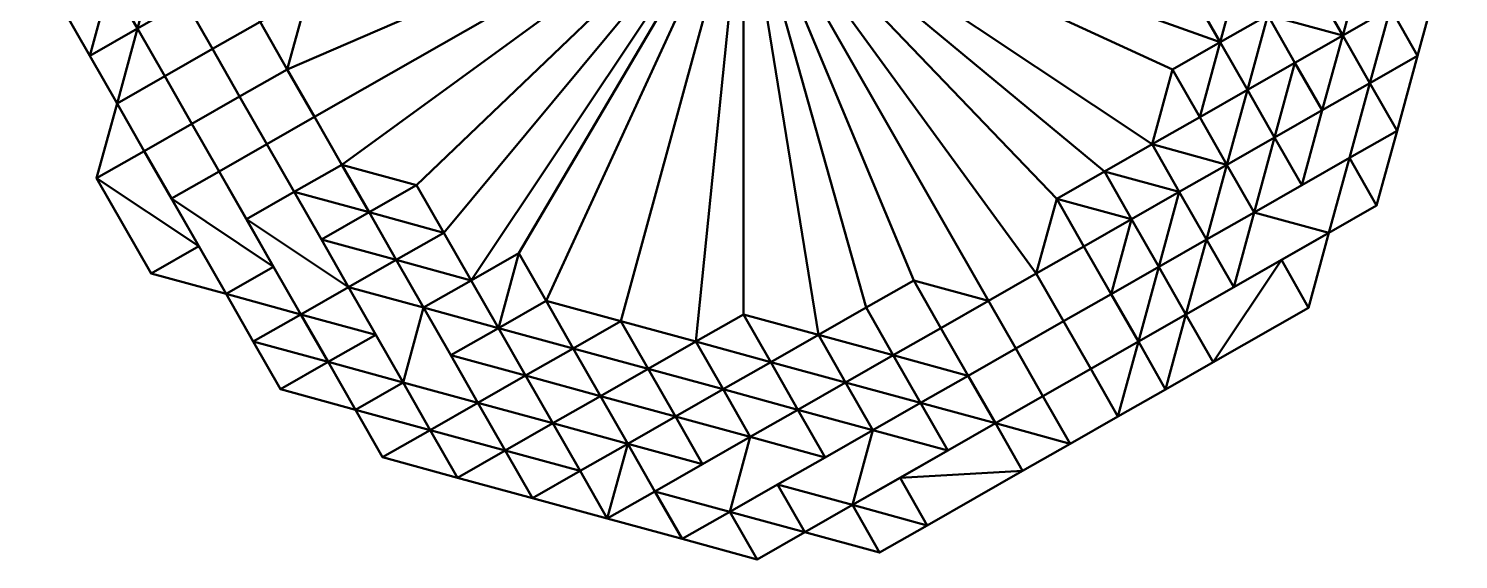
# Model space of a CAD drawing. Header units: millimetres. Extents: x 0 to 461941, y -159644 to 4828.
# Drawn here: x 234516.1 to 234717.6, y -39970.1 to -39895.2 of the extents above; entities that cross this region are included whole.
import ezdxf

# ---------------------------------------------------------------- set-up
doc = ezdxf.new("R2010")
doc.units = ezdxf.units.MM
doc.layers.add('AM_BOR', color=4, linetype='Continuous')
doc.layers.add('Xref Conv Decant Product Tote$0$Conv- Product decant', color=3, linetype='Continuous', lineweight=50)

# ---------------------------------------------------------------- blocks, each defined once
blk = doc.blocks.new('Xref Conv Decant Product Tote$0$spiralplanmo')
at = {"flags": 128}
for points in [[(-1315.57, -394.71), (-1323.3, -394.71), (-1331.04, -386.97), (-1338.77, -386.97), (-1346.5, -386.97), (-1361.97, -386.97), (-1369.7, -386.97), (-1377.43, -386.97), (-1385.17, -394.71), (-1392.9, -394.71), (-1408.36, -402.44), (-1416.1, -410.51), (-1423.83, -410.51), (-1423.83, -418.24), (-1431.56, -425.97), (-1439.3, -433.7), (-1439.3, -441.44), (-1447.03, -456.9), (-1447.03, -464.64), (-1447.03, -472.37), (-1454.76, -480.1), (-1454.76, -495.57), (-1454.76, -487.83)], [(-1284.64, -549.7), (-1292.37, -557.43), (-1284.64, -557.43), (-1292.37, -565.16)], [(-1447.03, -456.9), (-1447.03, -464.64), (-1447.03, -472.37), (-1454.76, -480.1), (-1447.03, -495.57), (-1454.76, -495.57), (-1447.03, -503.3), (-1447.03, -511.03), (-1447.03, -518.76), (-1439.3, -526.5), (-1439.3, -534.23), (-1431.56, -541.96), (-1423.83, -549.7), (-1416.1, -557.43), (-1408.36, -565.16), (-1400.63, -572.89), (-1392.9, -572.89), (-1385.17, -580.63), (-1377.43, -580.63), (-1361.97, -580.63), (-1354.24, -580.63), (-1346.5, -580.63), (-1338.77, -580.63), (-1331.04, -580.63), (-1315.57, -580.63), (-1307.84, -572.89), (-1300.11, -572.89), (-1300.11, -565.16), (-1300.11, -572.89), (-1292.37, -565.16), (-1284.64, -557.43), (-1276.91, -549.7)], [(-1416.1, -410.51), (-1423.83, -418.24), (-1431.56, -425.97), (-1439.3, -433.7), (-1439.3, -441.44), (-1447.03, -456.9), (-1447.03, -464.64), (-1447.03, -472.37), (-1447.03, -480.1), (-1454.76, -480.1), (-1454.76, -495.57)], [(-1392.9, -410.51), (-1392.9, -418.24), (-1400.63, -425.97), (-1400.63, -418.24), (-1408.36, -425.97), (-1416.1, -433.7), (-1416.1, -425.97), (-1423.83, -433.7), (-1431.56, -441.44), (-1431.56, -449.17), (-1439.3, -449.17), (-1439.3, -456.9), (-1447.03, -464.64), (-1447.03, -472.37)], [(-1377.43, -418.24), (-1377.43, -410.51), (-1385.17, -418.24), (-1385.17, -410.51), (-1392.9, -418.24), (-1400.63, -418.24), (-1408.36, -418.24), (-1408.36, -425.97), (-1416.1, -418.24), (-1416.1, -425.97), (-1423.83, -425.97), (-1423.83, -433.7), (-1431.56, -441.44), (-1439.3, -449.17), (-1439.3, -456.9), (-1439.3, -464.64), (-1447.03, -464.64)], [(-1354.24, -487.83), (-1377.43, -549.7), (-1354.24, -487.83), (-1369.7, -418.24)], [(-1284.64, -557.43), (-1292.37, -557.43), (-1284.64, -549.7), (-1276.91, -541.96), (-1269.18, -534.23), (-1261.44, -526.5), (-1261.44, -518.76), (-1261.44, -511.03), (-1253.71, -495.57), (-1253.71, -487.83), (-1253.71, -480.1), (-1253.71, -472.37), (-1261.44, -456.9), (-1261.44, -449.17), (-1261.44, -441.44), (-1269.18, -433.7), (-1276.91, -425.97), (-1284.64, -418.24)], [(-1400.63, -425.97), (-1408.36, -425.97), (-1416.1, -433.7), (-1416.1, -441.44), (-1423.83, -449.17), (-1423.83, -441.44), (-1431.56, -449.17), (-1431.56, -456.9), (-1439.3, -456.9), (-1439.3, -464.64), (-1439.3, -472.37), (-1447.03, -472.37)], [(-1431.56, -472.37), (-1431.56, -464.64), (-1439.3, -464.64), (-1431.56, -456.9), (-1439.3, -456.9), (-1431.56, -449.17), (-1431.56, -441.44), (-1431.56, -433.7), (-1431.56, -425.97)], [(-1439.3, -433.7), (-1439.3, -449.17), (-1447.03, -456.9), (-1447.03, -464.64), (-1447.03, -472.37), (-1447.03, -480.1), (-1447.03, -495.57), (-1447.03, -487.83), (-1447.03, -503.3)], [(-1447.03, -503.3), (-1447.03, -495.57), (-1447.03, -480.1), (-1447.03, -472.37), (-1447.03, -464.64), (-1447.03, -456.9), (-1439.3, -449.17), (-1431.56, -441.44), (-1431.56, -433.7), (-1423.83, -433.7), (-1431.56, -441.44), (-1423.83, -433.7), (-1431.56, -441.44), (-1423.83, -441.44), (-1431.56, -449.17), (-1431.56, -456.9), (-1431.56, -464.64)], [(-1447.03, -503.3), (-1439.3, -503.3), (-1447.03, -487.83), (-1447.03, -480.1), (-1447.03, -472.37), (-1439.3, -464.64), (-1439.3, -456.9), (-1431.56, -449.17), (-1423.83, -441.44), (-1416.1, -433.7), (-1423.83, -433.7), (-1423.83, -441.44), (-1431.56, -441.44), (-1431.56, -449.17), (-1439.3, -456.9), (-1447.03, -464.64), (-1447.03, -472.37)], [(-1431.56, -472.37), (-1439.3, -472.37), (-1439.3, -464.64), (-1439.3, -456.9), (-1431.56, -449.17), (-1439.3, -449.17), (-1431.56, -441.44), (-1439.3, -449.17), (-1431.56, -441.44), (-1439.3, -433.7)], [(-1439.3, -433.7), (-1439.3, -449.17), (-1439.3, -456.9), (-1439.3, -464.64), (-1439.3, -472.37), (-1439.3, -480.1), (-1439.3, -487.83), (-1439.3, -503.3), (-1439.3, -511.03), (-1439.3, -518.76), (-1439.3, -526.5)], [(-1439.3, -433.7), (-1439.3, -449.17), (-1439.3, -456.9), (-1439.3, -464.64), (-1439.3, -472.37)], [(-1431.56, -433.7), (-1431.56, -441.44), (-1431.56, -449.17), (-1431.56, -456.9), (-1431.56, -464.64), (-1431.56, -472.37)], [(-1416.1, -433.7), (-1416.1, -441.44), (-1416.1, -449.17), (-1423.83, -456.9), (-1416.1, -456.9), (-1423.83, -464.64), (-1416.1, -464.64), (-1416.1, -472.37), (-1354.24, -487.83), (-1416.1, -503.3), (-1416.1, -511.03), (-1416.1, -518.76), (-1416.1, -526.5), (-1416.1, -534.23), (-1408.36, -541.96), (-1416.1, -541.96), (-1408.36, -549.7)], [(-1354.24, -487.83), (-1416.1, -518.76), (-1408.36, -518.76), (-1416.1, -526.5), (-1408.36, -526.5), (-1408.36, -534.23), (-1408.36, -541.96), (-1416.1, -534.23), (-1408.36, -534.23), (-1416.1, -526.5), (-1416.1, -518.76), (-1416.1, -511.03), (-1354.24, -487.83), (-1416.1, -456.9), (-1408.36, -449.17), (-1416.1, -449.17), (-1408.36, -441.44), (-1416.1, -441.44), (-1408.36, -433.7)], [(-1416.1, -441.44), (-1416.1, -449.17), (-1408.36, -449.17), (-1416.1, -456.9), (-1423.83, -464.64), (-1423.83, -472.37), (-1423.83, -480.1), (-1423.83, -487.83), (-1431.56, -487.83)], [(-1447.03, -503.3), (-1447.03, -487.83), (-1447.03, -480.1), (-1439.3, -480.1), (-1439.3, -472.37), (-1439.3, -464.64), (-1431.56, -456.9), (-1431.56, -449.17), (-1423.83, -449.17), (-1431.56, -456.9), (-1431.56, -464.64), (-1439.3, -464.64), (-1439.3, -472.37), (-1439.3, -480.1), (-1439.3, -487.83), (-1447.03, -487.83)], [(-1439.3, -449.17), (-1439.3, -456.9), (-1447.03, -464.64), (-1439.3, -464.64), (-1447.03, -472.37), (-1439.3, -472.37)], [(-1416.1, -449.17), (-1416.1, -456.9), (-1416.1, -464.64), (-1354.24, -487.83), (-1423.83, -480.1), (-1416.1, -472.37), (-1423.83, -472.37), (-1423.83, -480.1), (-1423.83, -487.83), (-1423.83, -495.57)], [(-1307.84, -549.7), (-1307.84, -541.96), (-1315.57, -549.7), (-1323.3, -549.7), (-1331.04, -549.7), (-1338.77, -549.7), (-1331.04, -557.43), (-1331.04, -549.7), (-1323.3, -557.43), (-1315.57, -557.43), (-1307.84, -549.7), (-1307.84, -557.43), (-1300.11, -549.7), (-1292.37, -549.7), (-1284.64, -541.96)], [(-1439.3, -526.5), (-1439.3, -518.76), (-1439.3, -511.03), (-1439.3, -503.3), (-1439.3, -495.57), (-1439.3, -487.83), (-1431.56, -487.83), (-1431.56, -480.1), (-1431.56, -472.37), (-1431.56, -464.64), (-1431.56, -472.37), (-1423.83, -472.37), (-1423.83, -480.1), (-1423.83, -472.37), (-1423.83, -464.64), (-1423.83, -456.9)], [(-1447.03, -464.64), (-1447.03, -472.37)], [(-1447.03, -464.64), (-1447.03, -472.37)], [(-1447.03, -472.37), (-1454.76, -480.1)], [(-1447.03, -472.37), (-1447.03, -480.1), (-1447.03, -495.57)], [(-1447.03, -472.37), (-1447.03, -480.1), (-1447.03, -487.83), (-1447.03, -495.57), (-1447.03, -503.3)], [(-1447.03, -472.37), (-1447.03, -480.1), (-1447.03, -487.83), (-1447.03, -503.3)], [(-1447.03, -472.37), (-1447.03, -480.1), (-1447.03, -495.57), (-1447.03, -503.3)], [(-1447.03, -472.37), (-1447.03, -480.1), (-1447.03, -495.57), (-1447.03, -503.3)], [(-1431.56, -534.23), (-1431.56, -526.5), (-1431.56, -518.76), (-1431.56, -511.03), (-1431.56, -503.3), (-1431.56, -495.57), (-1431.56, -487.83), (-1431.56, -480.1), (-1431.56, -472.37), (-1431.56, -480.1), (-1431.56, -487.83), (-1431.56, -495.57), (-1439.3, -495.57), (-1431.56, -511.03), (-1439.3, -511.03), (-1431.56, -518.76), (-1439.3, -518.76), (-1431.56, -526.5), (-1431.56, -534.23), (-1423.83, -541.96), (-1416.1, -549.7), (-1423.83, -549.7)], [(-1431.56, -472.37), (-1423.83, -472.37), (-1423.83, -480.1), (-1431.56, -480.1)], [(-1300.11, -557.43), (-1292.37, -549.7), (-1284.64, -541.96), (-1284.64, -549.7), (-1276.91, -541.96), (-1269.18, -534.23), (-1269.18, -526.5), (-1261.44, -526.5), (-1261.44, -518.76), (-1261.44, -503.3), (-1261.44, -495.57), (-1261.44, -487.83), (-1261.44, -480.1), (-1261.44, -472.37)], [(-1431.56, -534.23), (-1431.56, -526.5), (-1439.3, -518.76), (-1431.56, -518.76), (-1439.3, -511.03), (-1431.56, -511.03), (-1439.3, -495.57), (-1431.56, -495.57), (-1431.56, -487.83), (-1439.3, -487.83), (-1439.3, -480.1), (-1447.03, -480.1), (-1447.03, -487.83), (-1447.03, -503.3)], [(-1439.3, -526.5), (-1431.56, -526.5), (-1439.3, -518.76), (-1439.3, -511.03), (-1439.3, -503.3), (-1439.3, -495.57), (-1439.3, -487.83), (-1439.3, -480.1), (-1431.56, -480.1), (-1431.56, -487.83)], [(-1431.56, -480.1), (-1431.56, -487.83), (-1431.56, -495.57), (-1431.56, -503.3), (-1431.56, -511.03), (-1431.56, -518.76), (-1431.56, -526.5), (-1431.56, -534.23), (-1423.83, -541.96), (-1431.56, -541.96)], [(-1431.56, -495.57), (-1423.83, -495.57), (-1423.83, -487.83), (-1423.83, -480.1), (-1423.83, -487.83), (-1423.83, -495.57), (-1423.83, -503.3), (-1423.83, -511.03), (-1416.1, -518.76), (-1423.83, -518.76)], [(-1354.24, -487.83), (-1423.83, -480.1), (-1423.83, -487.83), (-1423.83, -495.57), (-1431.56, -495.57), (-1423.83, -503.3), (-1431.56, -503.3), (-1423.83, -511.03), (-1431.56, -511.03), (-1423.83, -518.76), (-1431.56, -526.5), (-1423.83, -534.23), (-1423.83, -541.96), (-1423.83, -549.7)], [(-1354.24, -487.83), (-1423.83, -480.1)], [(-1307.84, -565.16), (-1307.84, -557.43), (-1300.11, -549.7), (-1307.84, -549.7), (-1300.11, -541.96), (-1292.37, -541.96), (-1284.64, -534.23), (-1276.91, -526.5), (-1276.91, -518.76), (-1269.18, -511.03), (-1269.18, -503.3), (-1261.44, -495.57), (-1261.44, -487.83), (-1261.44, -480.1), (-1253.71, -480.1)], [(-1276.91, -549.7), (-1284.64, -557.43), (-1292.37, -565.16), (-1300.11, -565.16), (-1307.84, -572.89), (-1315.57, -580.63), (-1331.04, -580.63), (-1338.77, -580.63), (-1346.5, -580.63), (-1354.24, -580.63), (-1361.97, -580.63), (-1377.43, -580.63), (-1385.17, -580.63), (-1392.9, -572.89), (-1400.63, -572.89), (-1408.36, -565.16), (-1416.1, -557.43), (-1423.83, -549.7), (-1431.56, -541.96), (-1439.3, -534.23), (-1431.56, -534.23), (-1439.3, -526.5), (-1447.03, -518.76), (-1439.3, -518.76), (-1447.03, -511.03), (-1447.03, -503.3)], [(-1408.36, -565.16), (-1416.1, -557.43), (-1423.83, -549.7), (-1423.83, -541.96), (-1431.56, -534.23), (-1423.83, -534.23), (-1431.56, -526.5), (-1431.56, -518.76), (-1431.56, -511.03), (-1431.56, -503.3), (-1431.56, -495.57), (-1431.56, -487.83)], [(-1431.56, -541.96), (-1423.83, -541.96), (-1431.56, -534.23), (-1423.83, -534.23), (-1431.56, -526.5), (-1431.56, -518.76), (-1431.56, -511.03), (-1431.56, -503.3), (-1431.56, -495.57), (-1431.56, -487.83)], [(-1423.83, -503.3), (-1423.83, -511.03), (-1423.83, -518.76), (-1423.83, -526.5), (-1423.83, -534.23), (-1416.1, -534.23), (-1423.83, -526.5), (-1423.83, -518.76), (-1423.83, -511.03), (-1416.1, -511.03), (-1423.83, -503.3), (-1423.83, -495.57), (-1423.83, -487.83), (-1354.24, -487.83)], [(-1354.24, -487.83), (-1423.83, -495.57), (-1416.1, -503.3), (-1423.83, -503.3)], [(-1392.9, -565.16), (-1385.17, -565.16), (-1392.9, -557.43), (-1400.63, -565.16), (-1392.9, -557.43), (-1400.63, -557.43), (-1408.36, -549.7), (-1416.1, -541.96), (-1408.36, -541.96), (-1416.1, -534.23), (-1416.1, -526.5), (-1416.1, -518.76), (-1416.1, -511.03), (-1354.24, -487.83)], [(-1354.24, -487.83), (-1416.1, -503.3), (-1416.1, -511.03), (-1416.1, -518.76), (-1416.1, -526.5), (-1408.36, -534.23), (-1416.1, -534.23)], [(-1400.63, -541.96), (-1408.36, -534.23), (-1408.36, -526.5), (-1408.36, -518.76), (-1354.24, -487.83)], [(-1400.63, -541.96), (-1408.36, -534.23), (-1400.63, -534.23), (-1408.36, -526.5), (-1354.24, -487.83)], [(-1392.9, -572.89), (-1400.63, -565.16), (-1392.9, -557.43), (-1400.63, -557.43), (-1392.9, -557.43), (-1400.63, -549.7), (-1392.9, -549.7), (-1400.63, -541.96), (-1392.9, -541.96), (-1392.9, -549.7), (-1385.17, -549.7), (-1392.9, -541.96), (-1385.17, -541.96), (-1385.17, -549.7), (-1377.43, -549.7), (-1385.17, -541.96), (-1354.24, -487.83)], [(-1354.24, -487.83), (-1392.9, -541.96), (-1385.17, -541.96), (-1385.17, -549.7), (-1385.17, -541.96), (-1377.43, -549.7), (-1369.7, -549.7), (-1369.7, -557.43), (-1361.97, -557.43), (-1354.24, -557.43), (-1354.24, -565.16)], [(-1354.24, -487.83), (-1385.17, -541.96), (-1354.24, -487.83), (-1377.43, -549.7), (-1354.24, -487.83), (-1369.7, -549.7), (-1361.97, -549.7), (-1361.97, -557.43), (-1354.24, -557.43), (-1346.5, -557.43), (-1346.5, -565.16)], [(-1346.5, -580.63), (-1346.5, -572.89), (-1354.24, -572.89), (-1354.24, -565.16), (-1361.97, -565.16), (-1361.97, -557.43), (-1369.7, -557.43), (-1361.97, -557.43), (-1361.97, -549.7), (-1369.7, -549.7), (-1354.24, -487.83)], [(-1354.24, -565.16), (-1354.24, -557.43), (-1361.97, -557.43), (-1354.24, -557.43), (-1361.97, -549.7), (-1354.24, -487.83)], [(-1354.24, -487.83), (-1346.5, -557.43), (-1338.77, -549.7), (-1338.77, -557.43), (-1331.04, -557.43), (-1323.3, -557.43), (-1315.57, -557.43), (-1307.84, -557.43), (-1300.11, -549.7), (-1300.11, -557.43)], [(-1354.24, -487.83), (-1323.3, -549.7), (-1315.57, -541.96), (-1315.57, -549.7), (-1307.84, -541.96), (-1300.11, -541.96), (-1300.11, -534.23)], [(-1354.24, -487.83), (-1315.57, -541.96), (-1307.84, -541.96), (-1300.11, -534.23)], [(-1354.24, -487.83), (-1307.84, -541.96), (-1307.84, -534.23), (-1300.11, -534.23)], [(-1292.37, -541.96), (-1292.37, -549.7), (-1284.64, -541.96), (-1292.37, -541.96), (-1284.64, -534.23), (-1292.37, -534.23), (-1284.64, -526.5), (-1284.64, -518.76), (-1284.64, -511.03), (-1284.64, -503.3), (-1354.24, -487.83)], [(-1307.84, -549.7), (-1315.57, -549.7), (-1307.84, -541.96), (-1307.84, -534.23), (-1354.24, -487.83)], [(-1315.57, -549.7), (-1315.57, -557.43), (-1315.57, -549.7), (-1307.84, -549.7), (-1315.57, -549.7), (-1323.3, -549.7), (-1331.04, -549.7), (-1354.24, -487.83)], [(-1323.3, -557.43), (-1331.04, -549.7), (-1323.3, -549.7), (-1315.57, -541.96), (-1354.24, -487.83)], [(-1331.04, -565.16), (-1331.04, -557.43), (-1331.04, -549.7), (-1323.3, -549.7), (-1354.24, -487.83)], [(-1315.57, -549.7), (-1315.57, -541.96), (-1307.84, -541.96), (-1354.24, -487.83)], [(-1300.11, -557.43), (-1307.84, -565.16), (-1307.84, -557.43), (-1315.57, -565.16), (-1323.3, -565.16), (-1331.04, -565.16), (-1338.77, -565.16), (-1346.5, -565.16), (-1346.5, -557.43), (-1354.24, -557.43), (-1354.24, -487.83)], [(-1253.71, -487.83), (-1253.71, -495.57), (-1253.71, -511.03), (-1261.44, -518.76), (-1261.44, -526.5), (-1269.18, -534.23), (-1276.91, -541.96), (-1276.91, -549.7), (-1284.64, -557.43), (-1292.37, -565.16), (-1300.11, -565.16), (-1307.84, -572.89), (-1315.57, -572.89), (-1331.04, -580.63)], [(-1408.36, -565.16), (-1408.36, -557.43), (-1416.1, -557.43), (-1416.1, -549.7), (-1423.83, -541.96), (-1423.83, -534.23), (-1431.56, -526.5), (-1423.83, -518.76), (-1431.56, -511.03), (-1423.83, -511.03), (-1431.56, -503.3), (-1423.83, -503.3), (-1431.56, -495.57)], [(-1423.83, -549.7), (-1416.1, -549.7), (-1423.83, -541.96), (-1423.83, -534.23), (-1423.83, -526.5), (-1423.83, -518.76), (-1423.83, -511.03), (-1423.83, -503.3), (-1423.83, -495.57)], [(-1439.3, -534.23), (-1439.3, -526.5), (-1447.03, -518.76), (-1447.03, -511.03), (-1447.03, -503.3)], [(-1447.03, -518.76), (-1447.03, -511.03), (-1447.03, -503.3)], [(-1447.03, -503.3), (-1447.03, -511.03), (-1439.3, -518.76), (-1439.3, -526.5), (-1431.56, -534.23), (-1431.56, -541.96), (-1423.83, -549.7), (-1416.1, -557.43), (-1408.36, -565.16), (-1400.63, -572.89), (-1400.63, -565.16), (-1392.9, -572.89), (-1385.17, -572.89), (-1385.17, -580.63), (-1377.43, -580.63)], [(-1447.03, -503.3), (-1439.3, -511.03), (-1447.03, -511.03)], [(-1447.03, -503.3), (-1447.03, -511.03), (-1447.03, -518.76), (-1439.3, -526.5), (-1439.3, -534.23), (-1431.56, -541.96), (-1423.83, -549.7), (-1416.1, -557.43), (-1408.36, -565.16), (-1400.63, -572.89), (-1392.9, -572.89), (-1385.17, -580.63), (-1377.43, -580.63), (-1361.97, -580.63), (-1354.24, -580.63), (-1346.5, -580.63), (-1338.77, -580.63), (-1331.04, -580.63), (-1315.57, -580.63), (-1307.84, -572.89), (-1300.11, -572.89), (-1307.84, -572.89), (-1300.11, -565.16), (-1292.37, -557.43), (-1300.11, -557.43)], [(-1447.03, -511.03), (-1447.03, -503.3)], [(-1447.03, -511.03), (-1447.03, -503.3)], [(-1253.71, -511.03), (-1261.44, -511.03), (-1261.44, -518.76), (-1261.44, -526.5), (-1269.18, -534.23), (-1276.91, -541.96), (-1276.91, -549.7), (-1284.64, -557.43), (-1292.37, -565.16), (-1300.11, -565.16), (-1307.84, -572.89), (-1315.57, -572.89)], [(-1377.43, -572.89), (-1369.7, -572.89), (-1385.17, -572.89), (-1392.9, -565.16), (-1400.63, -565.16), (-1408.36, -557.43), (-1400.63, -557.43), (-1408.36, -549.7), (-1416.1, -541.96), (-1416.1, -534.23), (-1423.83, -526.5), (-1416.1, -526.5), (-1423.83, -518.76)], [(-1276.91, -534.23), (-1284.64, -534.23), (-1284.64, -541.96), (-1292.37, -541.96), (-1292.37, -549.7), (-1300.11, -541.96), (-1300.11, -549.7), (-1307.84, -549.7), (-1300.11, -541.96), (-1292.37, -541.96), (-1284.64, -534.23), (-1276.91, -526.5), (-1276.91, -518.76), (-1269.18, -518.76)], [(-1408.36, -565.16), (-1416.1, -557.43), (-1423.83, -549.7), (-1431.56, -541.96), (-1431.56, -534.23), (-1439.3, -526.5)], [(-1408.36, -565.16), (-1416.1, -557.43), (-1423.83, -549.7), (-1431.56, -541.96), (-1431.56, -534.23), (-1439.3, -526.5)], [(-1439.3, -526.5), (-1431.56, -534.23), (-1439.3, -534.23), (-1431.56, -541.96), (-1431.56, -534.23)], [(-1431.56, -534.23), (-1439.3, -526.5)], [(-1361.97, -580.63), (-1377.43, -580.63), (-1377.43, -572.89), (-1385.17, -572.89), (-1392.9, -565.16), (-1400.63, -565.16), (-1408.36, -557.43), (-1408.36, -549.7), (-1416.1, -541.96), (-1423.83, -534.23), (-1423.83, -541.96), (-1416.1, -541.96), (-1416.1, -549.7), (-1408.36, -549.7), (-1416.1, -557.43)], [(-1408.36, -541.96), (-1416.1, -534.23)], [(-1408.36, -541.96), (-1408.36, -534.23), (-1400.63, -541.96), (-1392.9, -549.7), (-1385.17, -549.7), (-1377.43, -549.7), (-1377.43, -557.43), (-1369.7, -557.43), (-1369.7, -565.16), (-1361.97, -565.16), (-1354.24, -565.16), (-1354.24, -572.89), (-1346.5, -572.89), (-1338.77, -572.89), (-1331.04, -572.89), (-1323.3, -572.89), (-1315.57, -572.89), (-1315.57, -580.63), (-1307.84, -572.89)], [(-1269.18, -534.23), (-1276.91, -534.23), (-1276.91, -541.96), (-1284.64, -549.7), (-1292.37, -549.7), (-1300.11, -557.43)], [(-1338.77, -580.63), (-1338.77, -572.89), (-1346.5, -580.63), (-1354.24, -580.63), (-1361.97, -572.89), (-1369.7, -572.89), (-1377.43, -565.16), (-1385.17, -565.16), (-1385.17, -557.43), (-1392.9, -557.43), (-1400.63, -549.7), (-1408.36, -541.96), (-1408.36, -549.7), (-1400.63, -549.7), (-1400.63, -557.43), (-1392.9, -557.43), (-1385.17, -565.16), (-1377.43, -565.16), (-1385.17, -572.89), (-1369.7, -572.89), (-1361.97, -572.89), (-1361.97, -580.63)], [(-1354.24, -580.63), (-1354.24, -572.89), (-1361.97, -572.89), (-1369.7, -572.89), (-1369.7, -565.16), (-1377.43, -565.16), (-1385.17, -557.43), (-1392.9, -557.43), (-1400.63, -549.7), (-1400.63, -541.96), (-1408.36, -541.96), (-1408.36, -549.7)], [(-1269.18, -541.96), (-1276.91, -541.96), (-1276.91, -549.7), (-1284.64, -557.43), (-1292.37, -565.16), (-1300.11, -565.16), (-1307.84, -572.89), (-1315.57, -572.89), (-1331.04, -580.63)], [(-1276.91, -541.96), (-1276.91, -549.7), (-1284.64, -549.7), (-1284.64, -557.43), (-1292.37, -557.43), (-1300.11, -565.16), (-1307.84, -572.89)], [(-1284.64, -557.43), (-1276.91, -549.7), (-1276.91, -541.96)], [(-1400.63, -549.7), (-1392.9, -549.7), (-1392.9, -557.43), (-1392.9, -549.7), (-1385.17, -557.43), (-1377.43, -557.43), (-1377.43, -565.16), (-1369.7, -565.16), (-1361.97, -572.89), (-1354.24, -572.89), (-1346.5, -572.89), (-1346.5, -580.63)], [(-1400.63, -549.7), (-1392.9, -549.7), (-1385.17, -549.7), (-1377.43, -557.43), (-1369.7, -557.43), (-1361.97, -557.43), (-1361.97, -565.16)], [(-1385.17, -549.7), (-1385.17, -557.43)], [(-1307.84, -572.89), (-1323.3, -572.89), (-1331.04, -572.89), (-1338.77, -572.89), (-1346.5, -572.89), (-1346.5, -565.16), (-1354.24, -565.16), (-1361.97, -565.16), (-1369.7, -557.43), (-1377.43, -549.7), (-1385.17, -549.7)], [(-1315.57, -557.43), (-1323.3, -549.7), (-1323.3, -557.43), (-1331.04, -557.43), (-1338.77, -557.43), (-1346.5, -557.43), (-1354.24, -557.43)], [(-1338.77, -557.43), (-1338.77, -549.7), (-1331.04, -557.43)], [(-1323.3, -565.16), (-1323.3, -557.43), (-1323.3, -549.7), (-1315.57, -557.43)], [(-1292.37, -549.7), (-1300.11, -557.43)], [(-1292.37, -557.43), (-1292.37, -549.7)], [(-1392.9, -572.89), (-1392.9, -565.16), (-1400.63, -565.16), (-1392.9, -565.16), (-1385.17, -565.16), (-1392.9, -557.43), (-1385.17, -565.16), (-1385.17, -557.43), (-1392.9, -557.43), (-1385.17, -557.43)], [(-1377.43, -565.16), (-1377.43, -557.43), (-1385.17, -557.43), (-1377.43, -557.43)], [(-1377.43, -580.63), (-1385.17, -572.89), (-1377.43, -565.16), (-1385.17, -565.16), (-1377.43, -565.16), (-1385.17, -557.43), (-1377.43, -557.43), (-1369.7, -565.16), (-1361.97, -565.16), (-1361.97, -572.89), (-1354.24, -572.89), (-1346.5, -572.89), (-1338.77, -572.89), (-1331.04, -572.89), (-1323.3, -572.89), (-1315.57, -565.16), (-1307.84, -572.89)], [(-1369.7, -557.43), (-1361.97, -565.16), (-1369.7, -565.16), (-1361.97, -565.16), (-1361.97, -572.89), (-1369.7, -565.16), (-1377.43, -565.16)], [(-1369.7, -557.43), (-1377.43, -557.43)], [(-1338.77, -565.16), (-1338.77, -557.43), (-1346.5, -557.43), (-1354.24, -557.43)], [(-1346.5, -580.63), (-1338.77, -572.89), (-1346.5, -572.89), (-1346.5, -565.16), (-1354.24, -565.16), (-1346.5, -565.16), (-1338.77, -565.16), (-1331.04, -565.16), (-1323.3, -565.16), (-1315.57, -565.16), (-1307.84, -565.16), (-1300.11, -557.43)], [(-1331.04, -557.43), (-1338.77, -565.16), (-1331.04, -557.43), (-1331.04, -565.16), (-1323.3, -557.43), (-1323.3, -565.16), (-1315.57, -557.43), (-1315.57, -565.16), (-1307.84, -557.43), (-1300.11, -557.43)], [(-1338.77, -557.43), (-1338.77, -565.16)], [(-1331.04, -572.89), (-1331.04, -565.16), (-1323.3, -557.43)], [(-1315.57, -565.16), (-1315.57, -557.43), (-1323.3, -565.16)], [(-1284.64, -557.43), (-1292.37, -565.16), (-1292.37, -557.43), (-1300.11, -565.16), (-1307.84, -572.89)], [(-1331.04, -580.63), (-1338.77, -580.63), (-1346.5, -580.63), (-1354.24, -580.63), (-1361.97, -580.63), (-1377.43, -580.63), (-1385.17, -572.89), (-1392.9, -572.89), (-1400.63, -565.16), (-1408.36, -565.16)], [(-1331.04, -580.63), (-1338.77, -580.63), (-1346.5, -580.63), (-1354.24, -580.63), (-1361.97, -580.63), (-1377.43, -580.63), (-1385.17, -572.89), (-1392.9, -572.89), (-1400.63, -565.16), (-1408.36, -565.16)], [(-1392.9, -565.16), (-1392.9, -572.89)], [(-1300.11, -565.16), (-1307.84, -565.16), (-1315.57, -565.16), (-1323.3, -572.89), (-1323.3, -565.16), (-1331.04, -572.89), (-1331.04, -565.16), (-1338.77, -572.89), (-1338.77, -565.16), (-1346.5, -565.16), (-1354.24, -565.16), (-1361.97, -565.16)], [(-1338.77, -580.63), (-1338.77, -572.89), (-1331.04, -565.16)], [(-1338.77, -565.16), (-1338.77, -572.89)], [(-1315.57, -565.16), (-1323.3, -572.89), (-1315.57, -572.89), (-1331.04, -580.63)], [(-1307.84, -572.89), (-1300.11, -565.16), (-1307.84, -565.16)], [(-1331.04, -580.63), (-1338.77, -580.63), (-1346.5, -580.63), (-1354.24, -580.63), (-1361.97, -580.63), (-1377.43, -580.63), (-1385.17, -580.63), (-1392.9, -572.89), (-1400.63, -572.89)], [(-1361.97, -580.63), (-1361.97, -572.89), (-1369.7, -572.89), (-1385.17, -572.89), (-1369.7, -572.89), (-1377.43, -572.89)], [(-1377.43, -580.63), (-1385.17, -572.89), (-1377.43, -572.89), (-1377.43, -580.63), (-1361.97, -580.63)], [(-1377.43, -572.89), (-1361.97, -580.63), (-1354.24, -580.63), (-1346.5, -580.63), (-1338.77, -580.63), (-1331.04, -572.89), (-1331.04, -580.63)], [(-1361.97, -580.63), (-1377.43, -572.89)], [(-1331.04, -580.63), (-1331.04, -572.89), (-1338.77, -580.63)], [(-1331.04, -580.63), (-1338.77, -580.63)]]:
    blk.add_lwpolyline(points, dxfattribs=at)
for points in [[(-1447.03, -464.64), (-1439.3, -456.9), (-1447.03, -456.9), (-1439.3, -441.44), (-1447.03, -456.9)], [(-1447.03, -464.64), (-1447.03, -456.9)], [(-1447.03, -472.37), (-1447.03, -464.64), (-1447.03, -456.9), (-1447.03, -464.64)], [(-1439.3, -518.76), (-1439.3, -526.5), (-1431.56, -526.5), (-1439.3, -518.76), (-1439.3, -511.03), (-1439.3, -503.3), (-1439.3, -487.83), (-1439.3, -480.1), (-1439.3, -472.37), (-1431.56, -472.37), (-1431.56, -464.64), (-1431.56, -456.9), (-1423.83, -456.9), (-1431.56, -464.64), (-1431.56, -472.37), (-1431.56, -480.1), (-1439.3, -480.1), (-1439.3, -487.83), (-1439.3, -503.3), (-1439.3, -511.03)], [(-1447.03, -472.37), (-1447.03, -464.64)], [(-1447.03, -472.37), (-1447.03, -464.64)], [(-1423.83, -472.37), (-1416.1, -472.37), (-1416.1, -464.64), (-1354.24, -487.83), (-1416.1, -472.37), (-1423.83, -480.1)], [(-1454.76, -480.1), (-1447.03, -472.37)], [(-1454.76, -480.1), (-1447.03, -472.37)], [(-1447.03, -472.37), (-1454.76, -480.1)], [(-1447.03, -480.1), (-1447.03, -487.83), (-1447.03, -495.57), (-1447.03, -503.3), (-1454.76, -495.57), (-1447.03, -503.3), (-1447.03, -495.57), (-1454.76, -495.57), (-1454.76, -480.1), (-1447.03, -495.57), (-1447.03, -480.1), (-1454.76, -480.1), (-1447.03, -472.37), (-1447.03, -480.1), (-1447.03, -472.37)], [(-1454.76, -480.1), (-1447.03, -472.37)], [(-1439.3, -472.37), (-1439.3, -480.1)], [(-1431.56, -472.37), (-1431.56, -480.1)], [(-1454.76, -487.83), (-1454.76, -480.1)], [(-1454.76, -487.83), (-1454.76, -480.1)], [(-1431.56, -480.1), (-1423.83, -480.1), (-1423.83, -487.83), (-1431.56, -487.83)], [(-1439.3, -511.03), (-1439.3, -503.3), (-1439.3, -487.83), (-1447.03, -487.83), (-1439.3, -503.3), (-1447.03, -503.3), (-1439.3, -511.03), (-1447.03, -511.03), (-1439.3, -518.76)], [(-1423.83, -487.83), (-1354.24, -487.83), (-1423.83, -495.57)], [(-1416.1, -518.76), (-1408.36, -518.76), (-1416.1, -526.5), (-1408.36, -526.5), (-1408.36, -534.23), (-1408.36, -526.5), (-1408.36, -518.76), (-1354.24, -487.83)], [(-1408.36, -534.23), (-1400.63, -541.96), (-1392.9, -541.96), (-1392.9, -549.7), (-1385.17, -549.7), (-1392.9, -541.96), (-1400.63, -534.23), (-1400.63, -541.96), (-1400.63, -534.23), (-1354.24, -487.83), (-1408.36, -526.5), (-1400.63, -534.23)], [(-1400.63, -534.23), (-1354.24, -487.83)], [(-1354.24, -487.83), (-1400.63, -534.23), (-1392.9, -541.96)], [(-1354.24, -487.83), (-1354.24, -557.43), (-1361.97, -549.7)], [(-1338.77, -549.7), (-1354.24, -487.83)], [(-1354.24, -487.83), (-1338.77, -549.7), (-1331.04, -549.7)], [(-1354.24, -487.83), (-1338.77, -549.7), (-1346.5, -557.43)], [(-1447.03, -495.57), (-1447.03, -503.3)], [(-1423.83, -495.57), (-1416.1, -503.3), (-1423.83, -503.3), (-1416.1, -511.03), (-1423.83, -511.03), (-1416.1, -518.76), (-1423.83, -518.76), (-1416.1, -526.5), (-1423.83, -526.5), (-1416.1, -534.23), (-1416.1, -541.96), (-1423.83, -534.23), (-1416.1, -534.23), (-1423.83, -526.5), (-1423.83, -518.76), (-1423.83, -511.03), (-1423.83, -503.3)], [(-1447.03, -503.3), (-1447.03, -511.03)], [(-1447.03, -511.03), (-1447.03, -518.76), (-1439.3, -518.76)], [(-1447.03, -511.03), (-1447.03, -518.76)], [(-1447.03, -518.76), (-1439.3, -526.5)], [(-1439.3, -518.76), (-1439.3, -526.5)], [(-1439.3, -526.5), (-1431.56, -534.23)], [(-1439.3, -526.5), (-1439.3, -534.23)], [(-1431.56, -534.23), (-1423.83, -541.96)], [(-1431.56, -534.23), (-1431.56, -541.96)], [(-1300.11, -534.23), (-1307.84, -541.96), (-1300.11, -541.96)], [(-1431.56, -541.96), (-1423.83, -549.7)], [(-1431.56, -541.96), (-1423.83, -549.7)], [(-1423.83, -541.96), (-1416.1, -541.96), (-1416.1, -549.7)], [(-1416.1, -541.96), (-1408.36, -549.7)], [(-1400.63, -541.96), (-1408.36, -541.96), (-1400.63, -549.7)], [(-1307.84, -549.7), (-1307.84, -541.96), (-1315.57, -549.7)], [(-1307.84, -549.7), (-1300.11, -541.96)], [(-1292.37, -549.7), (-1300.11, -541.96), (-1300.11, -549.7)], [(-1284.64, -549.7), (-1284.64, -541.96), (-1292.37, -549.7)], [(-1423.83, -549.7), (-1416.1, -557.43)], [(-1423.83, -549.7), (-1416.1, -557.43)], [(-1423.83, -549.7), (-1416.1, -557.43)], [(-1416.1, -549.7), (-1408.36, -549.7), (-1416.1, -557.43)], [(-1408.36, -549.7), (-1400.63, -549.7), (-1400.63, -557.43)], [(-1408.36, -549.7), (-1408.36, -557.43), (-1400.63, -557.43)], [(-1400.63, -549.7), (-1392.9, -549.7), (-1392.9, -557.43)], [(-1392.9, -549.7), (-1385.17, -549.7), (-1385.17, -557.43)], [(-1385.17, -549.7), (-1377.43, -549.7), (-1377.43, -557.43)], [(-1377.43, -549.7), (-1369.7, -549.7), (-1369.7, -557.43)], [(-1323.3, -549.7), (-1315.57, -549.7)], [(-1307.84, -549.7), (-1315.57, -557.43), (-1307.84, -557.43)], [(-1300.11, -557.43), (-1300.11, -549.7), (-1307.84, -557.43)], [(-1292.37, -557.43), (-1300.11, -557.43), (-1292.37, -549.7)], [(-1300.11, -557.43), (-1292.37, -549.7)], [(-1284.64, -557.43), (-1276.91, -549.7)], [(-1276.91, -549.7), (-1284.64, -549.7), (-1284.64, -557.43)], [(-1416.1, -557.43), (-1408.36, -557.43), (-1408.36, -565.16)], [(-1416.1, -557.43), (-1408.36, -565.16)], [(-1416.1, -557.43), (-1408.36, -565.16)], [(-1408.36, -557.43), (-1400.63, -565.16)], [(-1377.43, -557.43), (-1369.7, -557.43), (-1369.7, -565.16)], [(-1354.24, -557.43), (-1346.5, -557.43)], [(-1346.5, -557.43), (-1338.77, -557.43)], [(-1338.77, -557.43), (-1331.04, -557.43)], [(-1331.04, -557.43), (-1323.3, -557.43)], [(-1323.3, -557.43), (-1315.57, -557.43)], [(-1315.57, -565.16), (-1307.84, -557.43)], [(-1307.84, -565.16), (-1300.11, -557.43)], [(-1300.11, -565.16), (-1292.37, -565.16), (-1292.37, -557.43)], [(-1292.37, -565.16), (-1284.64, -557.43)], [(-1408.36, -565.16), (-1400.63, -565.16), (-1400.63, -572.89), (-1400.63, -565.16)], [(-1408.36, -565.16), (-1400.63, -565.16)], [(-1408.36, -565.16), (-1400.63, -572.89)], [(-1400.63, -565.16), (-1392.9, -572.89)], [(-1392.9, -565.16), (-1385.17, -572.89)], [(-1377.43, -565.16), (-1369.7, -565.16), (-1369.7, -572.89)], [(-1361.97, -565.16), (-1354.24, -565.16)], [(-1354.24, -565.16), (-1346.5, -565.16)], [(-1346.5, -565.16), (-1338.77, -565.16)], [(-1338.77, -565.16), (-1331.04, -565.16)], [(-1323.3, -565.16), (-1331.04, -572.89), (-1323.3, -572.89)], [(-1331.04, -565.16), (-1323.3, -565.16)], [(-1307.84, -572.89), (-1315.57, -565.16), (-1323.3, -572.89)], [(-1323.3, -565.16), (-1315.57, -565.16)], [(-1315.57, -565.16), (-1307.84, -565.16)], [(-1300.11, -565.16), (-1300.11, -572.89), (-1307.84, -572.89), (-1300.11, -565.16)], [(-1307.84, -572.89), (-1300.11, -565.16)], [(-1300.11, -565.16), (-1292.37, -565.16), (-1300.11, -572.89), (-1292.37, -565.16)], [(-1300.11, -565.16), (-1292.37, -565.16)], [(-1400.63, -572.89), (-1392.9, -572.89)], [(-1392.9, -572.89), (-1385.17, -572.89)], [(-1392.9, -572.89), (-1385.17, -580.63), (-1385.17, -572.89)], [(-1392.9, -572.89), (-1385.17, -580.63)], [(-1369.7, -572.89), (-1361.97, -572.89)], [(-1361.97, -572.89), (-1354.24, -572.89)], [(-1361.97, -572.89), (-1354.24, -572.89), (-1354.24, -580.63)], [(-1354.24, -572.89), (-1346.5, -572.89)], [(-1346.5, -572.89), (-1338.77, -572.89)], [(-1338.77, -572.89), (-1331.04, -572.89)], [(-1331.04, -580.63), (-1315.57, -572.89), (-1315.57, -580.63), (-1331.04, -580.63), (-1315.57, -572.89)], [(-1331.04, -572.89), (-1323.3, -572.89)], [(-1315.57, -572.89), (-1307.84, -572.89)], [(-1300.11, -572.89), (-1307.84, -572.89)], [(-1307.84, -572.89), (-1300.11, -572.89)], [(-1385.17, -580.63), (-1377.43, -580.63)], [(-1377.43, -580.63), (-1361.97, -580.63)], [(-1361.97, -580.63), (-1354.24, -580.63)], [(-1361.97, -580.63), (-1354.24, -580.63)], [(-1361.97, -580.63), (-1354.24, -580.63)], [(-1354.24, -580.63), (-1346.5, -580.63)], [(-1354.24, -580.63), (-1346.5, -580.63)], [(-1354.24, -580.63), (-1346.5, -580.63)], [(-1346.5, -580.63), (-1338.77, -580.63)], [(-1346.5, -580.63), (-1338.77, -580.63)], [(-1346.5, -580.63), (-1338.77, -580.63)], [(-1338.77, -580.63), (-1331.04, -580.63)]]:
    blk.add_lwpolyline(points, close=True, dxfattribs=at)
blk = doc.blocks.new('Xref Conv Decant Product Tote')
at = {"layer": 'Xref Conv Decant Product Tote$0$Conv- Product decant', "rotation": 29.73941570700445}
blk.add_blockref('Xref Conv Decant Product Tote$0$spiralplanmo', (235550.73, -38777.83), dxfattribs=at)

msp = doc.modelspace()

# ---------------------------------------------------------------- block references
msp.add_blockref('Xref Conv Decant Product Tote', (0, 0))
at = {"layer": 'AM_BOR'}
msp.add_blockref('Xref Conv Decant Product Tote', (0, 0), dxfattribs=at)

doc.saveas('drawing.dxf')
